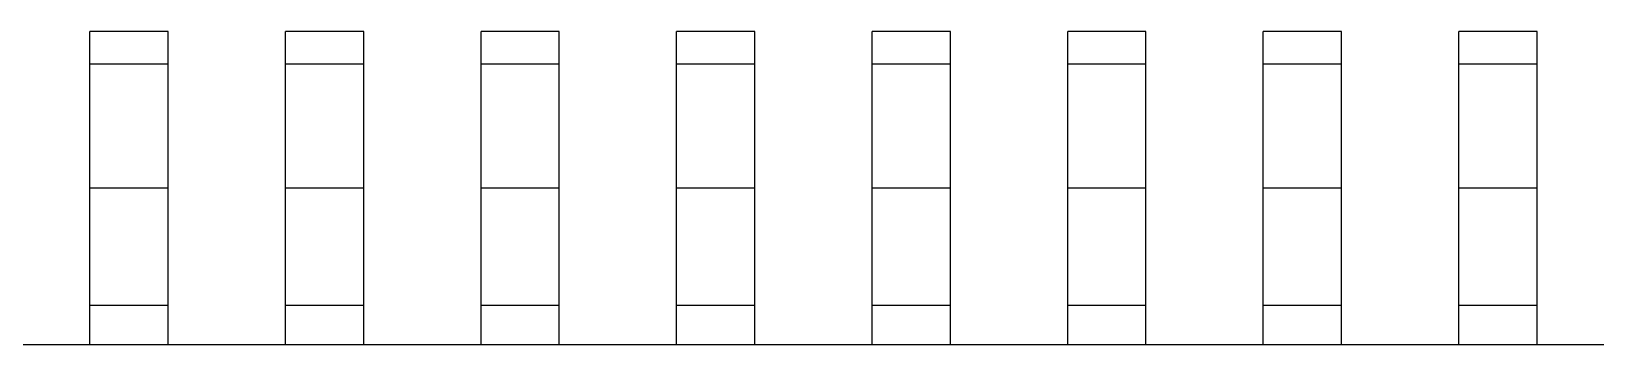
# Model space of a CAD drawing. Header units: inches. Extents: x 246 to 500, y -220 to -17.
# Drawn here: x 456.69 to 460.69, y -138.507 to -137.707 of the extents above; entities that cross this region are included whole.
import ezdxf

# ---------------------------------------------------------------- set-up
doc = ezdxf.new("R2010")
doc.units = ezdxf.units.IN
doc.header["$LTSCALE"] = 1.21
doc.header["$MEASUREMENT"] = 0
doc.layers.get('0').update_dxf_attribs({"linetype": 'CONTINUOUS'})

msp = doc.modelspace()

# ---------------------------------------------------------------- linework, layer by layer
at = {"color": 7, "linetype": 'Continuous'}
for p, q in [((457.04, -137.7066), (456.84, -137.7066)), ((456.84, -138.5066), (456.84, -137.7066)), ((457.04, -138.5066), (457.04, -137.7066)), ((457.54, -137.7066), (457.34, -137.7066)), ((457.34, -138.5066), (457.34, -137.7066)), ((457.54, -138.5066), (457.54, -137.7066)), ((458.04, -137.7066), (457.84, -137.7066)), ((457.84, -138.5066), (457.84, -137.7066)), ((458.04, -138.5066), (458.04, -137.7066)), ((458.54, -137.7066), (458.34, -137.7066)), ((458.34, -138.5066), (458.34, -137.7066)), ((458.54, -138.5066), (458.54, -137.7066)), ((459.04, -137.7066), (458.84, -137.7066)), ((458.84, -138.5066), (458.84, -137.7066)), ((459.04, -138.5066), (459.04, -137.7066)), ((459.54, -137.7066), (459.34, -137.7066)), ((459.34, -138.5066), (459.34, -137.7066)), ((459.54, -138.5066), (459.54, -137.7066)), ((460.04, -137.7066), (459.84, -137.7066)), ((459.84, -138.5066), (459.84, -137.7066)), ((460.04, -138.5066), (460.04, -137.7066)), ((460.54, -137.7066), (460.34, -137.7066)), ((460.34, -138.5066), (460.34, -137.7066)), ((460.54, -138.5066), (460.54, -137.7066)), ((456.84, -137.7892), (457.04, -137.7892)), ((457.34, -137.7892), (457.54, -137.7892)), ((457.84, -137.7892), (458.04, -137.7892)), ((458.34, -137.7892), (458.54, -137.7892)), ((458.84, -137.7892), (459.04, -137.7892)), ((459.34, -137.7892), (459.54, -137.7892)), ((459.84, -137.7892), (460.04, -137.7892)), ((460.34, -137.7892), (460.54, -137.7892)), ((457.04, -138.1066), (456.84, -138.1066)), ((457.54, -138.1066), (457.34, -138.1066)), ((458.04, -138.1066), (457.84, -138.1066)), ((458.54, -138.1066), (458.34, -138.1066)), ((459.04, -138.1066), (458.84, -138.1066)), ((459.54, -138.1066), (459.34, -138.1066)), ((460.04, -138.1066), (459.84, -138.1066)), ((460.54, -138.1066), (460.34, -138.1066)), ((457.04, -138.4066), (456.84, -138.4066)), ((457.54, -138.4066), (457.34, -138.4066)), ((458.04, -138.4066), (457.84, -138.4066)), ((458.54, -138.4066), (458.34, -138.4066)), ((459.04, -138.4066), (458.84, -138.4066)), ((459.54, -138.4066), (459.34, -138.4066)), ((460.04, -138.4066), (459.84, -138.4066)), ((460.54, -138.4066), (460.34, -138.4066)), ((445.59, -138.5065), (469.79, -138.5066))]:
    msp.add_line(p, q, dxfattribs=at)

doc.saveas('drawing.dxf')
